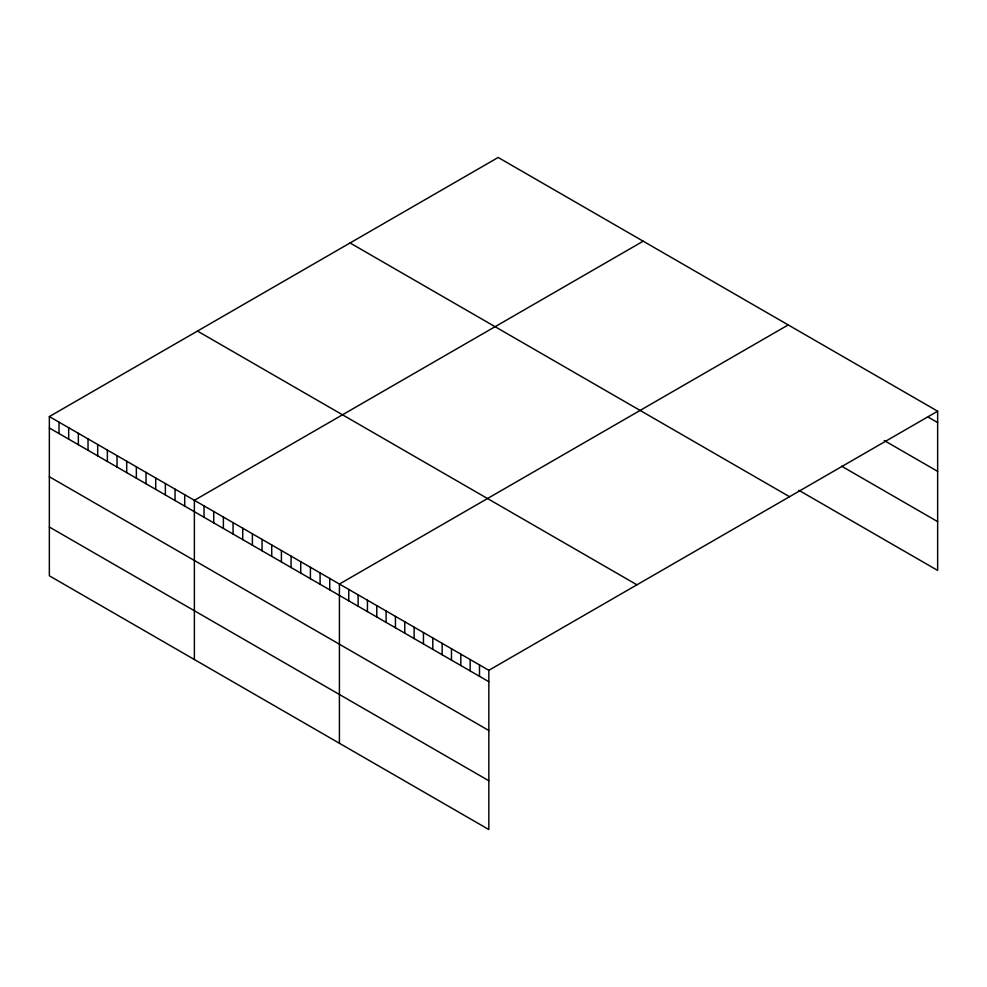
<?xml version="1.0" encoding="UTF-8"?>
<svg xmlns="http://www.w3.org/2000/svg" width="987" height="987" viewBox="0 0 987 987"><rect width="100%" height="100%" fill="white"/><g stroke="black" fill="none" stroke-linecap="round" stroke-linejoin="round"><path stroke-width="1.48" d="M937.65 411.197L488.836 670.309L488.836 829.536L49.35 575.803L49.35 416.576L498.164 157.464L937.65 411.197L937.65 570.424L798.902 490.317M643.191 241.186L194.377 500.31L194.377 659.538M788.218 324.92L339.417 584.045L339.417 743.273M928.311 417.193L937.65 422.584M884.278 440.56L937.65 471.367M841.59 466.172L937.65 521.63M350.052 242.962L789.538 496.708M197.462 331.064L636.948 584.81M49.35 416.576L488.836 670.309M49.35 427.963L488.836 681.696M49.35 476.746L488.836 730.491M49.35 527.021L488.836 780.754M479.497 664.917L479.497 676.305M470.157 659.526L470.157 670.913M460.818 654.134L460.818 665.522M451.478 648.743L451.478 660.13M442.139 643.351L442.139 654.739M432.799 637.96L432.799 649.347M423.46 632.568L423.46 643.956M414.121 627.177L414.121 638.564M404.781 621.785L404.781 633.173M395.442 616.394L395.442 627.781M386.102 611.002L386.102 622.39M376.775 605.611L376.775 616.998M367.435 600.219L367.435 611.607M358.096 594.828L358.096 606.215M348.756 589.436L348.756 600.824M329.744 578.456L329.744 589.844M320.072 572.879L320.072 584.267M310.411 567.291L310.411 578.678M300.739 561.714L300.739 573.102M291.066 556.137L291.066 567.513M281.406 550.549L281.406 561.936M271.733 544.972L271.733 556.347M262.061 539.383L262.061 550.771M252.388 533.807L252.388 545.194M242.728 528.218L242.728 539.605M233.055 522.641L233.055 534.029M223.383 517.052L223.383 528.44M213.723 511.476L213.723 522.863M204.05 505.887L204.05 517.274M184.717 494.721L184.717 506.109M175.044 489.145L175.044 500.532M165.372 483.568L165.372 494.943M155.712 477.979L155.712 489.367M146.039 472.403L146.039 483.79M136.366 466.814L136.366 478.202M126.706 461.237L126.706 472.625M117.034 455.649L117.034 467.036M107.361 450.072L107.361 461.46M97.688 444.483L97.688 455.871M88.028 438.907L88.028 450.294M78.355 433.318L78.355 444.705M68.683 427.741L68.683 439.129M59.023 422.165L59.023 433.54"/></g></svg>
